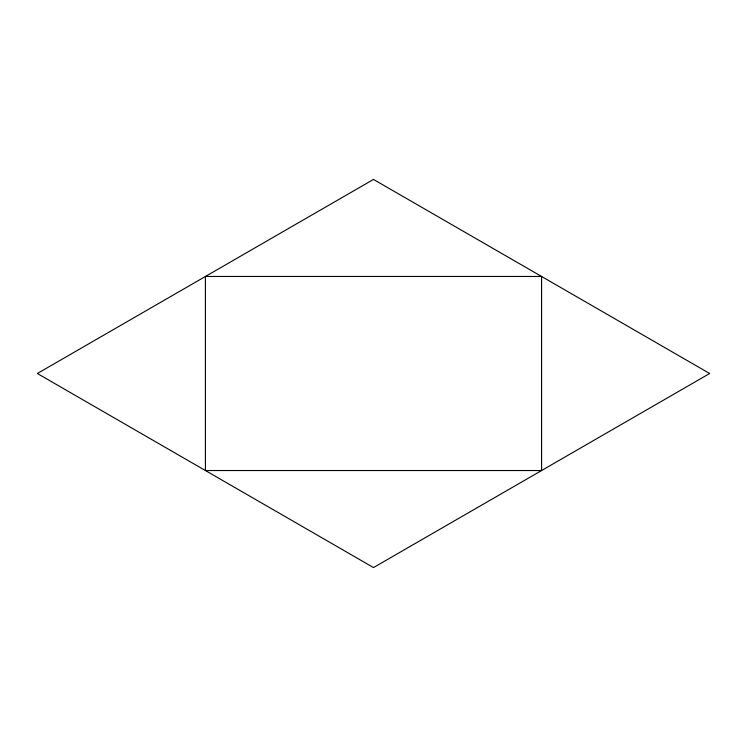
<?xml version="1.0" encoding="UTF-8"?>
<svg xmlns="http://www.w3.org/2000/svg" width="747" height="747" viewBox="0 0 747 747"><rect width="100%" height="100%" fill="white"/><g stroke="black" fill="none" stroke-linecap="round" stroke-linejoin="round"><path stroke-width="1.12" d="M373.5 179.429L37.35 373.5L373.5 567.571L709.65 373.5L373.5 179.429M541.575 276.465L205.425 276.465L205.425 470.535L541.575 470.535L541.575 276.465"/></g></svg>
